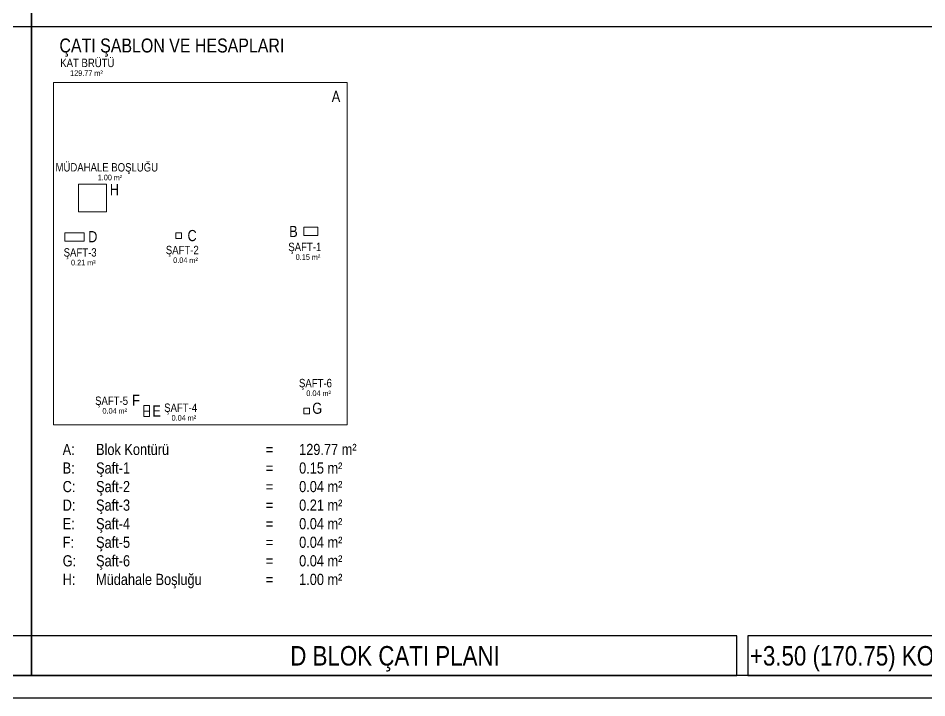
# Model space of a CAD drawing. Header units: millimetres. Extents: x 82776 to 137242, y 11666 to 27998.
# Drawn here: x 101055 to 102688, y 11666 to 12886 of the extents above; entities that cross this region are included whole.
import ezdxf
from ezdxf.enums import TextEntityAlignment as Align

# ---------------------------------------------------------------- set-up
doc = ezdxf.new("R2010")
doc.units = ezdxf.units.MM
for name, color, linetype, lineweight in [('0_IFC_A_Emsal_Ana merdiven', 32, 'Continuous', 13), ('0_IFC_A_Emsal_Brüt Alan', 201, 'Continuous', 18), ('0_IFC_A_Emsal_Şaft', 142, 'Continuous', 13)]:
    doc.layers.add(name, color=color, linetype=linetype, lineweight=lineweight)
for name, color, linetype in [('0_IFC_Legend_Viewport', 7, 'Continuous'), ('0_IFC_Room_Text(No)_50', 12, 'Continuous'), ('0_IFC_Text_Explanation_100', 231, 'Continuous'), ('0_IFC_Text_Explanation_50', 231, 'Continuous')]:
    doc.layers.add(name, color=color, linetype=linetype)
doc.styles.add('IFC_TEXT', font='ARIALN.TTF')

# ---------------------------------------------------------------- blocks, each defined once
blk = doc.blocks.new('*U122')
blk.add_lwpolyline([(-739.4, 0), (0, 0), (0, 71.5), (-739.4, 71.5)], close=True)
at = {"layer": '0_IFC_Legend_Viewport', "transparency": 33554687}
blk.add_lwpolyline([(-2300, 2920), (0, 2920), (0, 0), (-2300, 0)], close=True, dxfattribs=at)
at = {"style": 'IFC_TEXT'}
for tag, p in [('PAFTA', (-1977, 17.9)), ('KOT', (-1159.1, 18)), ('OLCEK', (-110.4, 17.9))]:
    blk.add_attdef(tag, p, '', height=35, dxfattribs=at)
blk = doc.blocks.new('*U123')
for points in [[(-2450, 0), (-1182.8, 0), (-1182.8, 71.5), (-2450, 71.5)], [(-1162.8, 0), (-759.4, 0), (-759.4, 71.5), (-1162.8, 71.5)]]:
    blk.add_lwpolyline(points, close=True)
at = {"layer": '0_IFC_Legend_Viewport', "transparency": 33554687}
blk.add_lwpolyline([(-2450, 2920), (0, 2920), (0, 0), (-2450, 0)], close=True, dxfattribs=at)
at = {"style": 'IFC_TEXT'}
for tag, p in [('PAFTA', (-2052, 17.9)), ('KOT', (-1159.1, 18)), ('OLCEK', (-110.4, 17.9))]:
    blk.add_attdef(tag, p, '', height=35, dxfattribs=at)
blk = doc.blocks.new('0_IFC_SCHEMA_TEXT_50')
at = {"layer": '0_IFC_Room_Text(No)_50', "insert": (13.2, -38.5), "char_height": 9.62, "attachment_point": 1, "style": 'IFC_TEXT'}
blk.add_mtext_dynamic_manual_height_columns('m²', width=16.695, gutter_width=6.88, heights=[0], dxfattribs=at)
at = {"layer": '0_IFC_Room_Text(No)_50', "style": 'IFC_TEXT'}
blk.add_attdef('ROOM_NAME', text='', height=13.5, dxfattribs=at).set_placement((0.7, -24.8), align=Align.MIDDLE_CENTER)
blk.add_attdef('AREA', text='', height=9.62, dxfattribs=at).set_placement((9.8, -48.1), align=Align.RIGHT)
blk = doc.blocks.new('D_CK_SEMA')
at = {"layer": '0_IFC_A_Emsal_Ana merdiven'}
blk.add_lwpolyline([(90, -365), (190, -365), (190, -465), (90, -465)], close=True, dxfattribs=at)
at = {"layer": '0_IFC_A_Emsal_Brüt Alan'}
blk.add_lwpolyline([(0, 0), (1055, 0), (1055, -1230), (0, -1230)], close=True, dxfattribs=at)
at = {"layer": '0_IFC_A_Emsal_Şaft'}
for points in [[(900, -550), (950, -550), (950, -520), (900, -520)], [(40, -570), (110, -570), (110, -540), (40, -540)], [(440, -560), (460, -560), (460, -540), (440, -540)], [(345, -1160), (325, -1160), (325, -1180), (345, -1180)], [(900, -1190), (920, -1190), (920, -1170), (900, -1170)], [(325, -1200), (345, -1200), (345, -1180), (325, -1180)]]:
    blk.add_lwpolyline(points, close=True, dxfattribs=at)
at = {"transparency": 33554687}
ref = blk.add_blockref('0_IFC_SCHEMA_TEXT_50', (120, 120), dxfattribs=dict(at, xscale=2, yscale=2, zscale=2))
ref.add_attrib('ROOM_NAME', 'KAT BRÜTÜ', dxfattribs={"layer": '0_IFC_Room_Text(No)_50', "height": 30, "style": 'IFC_TEXT'}).set_placement((121.4, 70.3), align=Align.MIDDLE_CENTER)
ref.add_attrib('AREA', '129.77', dxfattribs={"layer": '0_IFC_Room_Text(No)_50', "height": 20, "style": 'IFC_TEXT'}).set_placement((139.7, 23.8), align=Align.RIGHT)
ref = blk.add_blockref('0_IFC_SCHEMA_TEXT_50', (190, -255), dxfattribs=dict(at, xscale=2, yscale=2, zscale=2))
ref.add_attrib('ROOM_NAME', 'MÜDAHALE BOŞLUĞU', dxfattribs={"layer": '0_IFC_Room_Text(No)_50', "height": 30, "style": 'IFC_TEXT'}).set_placement((191.4, -304.7), align=Align.MIDDLE_CENTER)
ref.add_attrib('AREA', '1.00', dxfattribs={"layer": '0_IFC_Room_Text(No)_50', "height": 20, "style": 'IFC_TEXT'}).set_placement((209.7, -351.2), align=Align.RIGHT)
ref = blk.add_blockref('0_IFC_SCHEMA_TEXT_50', (461.4, -552.2), dxfattribs=dict(at, xscale=2, yscale=2, zscale=2))
ref.add_attrib('ROOM_NAME', 'ŞAFT-2', dxfattribs={"layer": '0_IFC_Room_Text(No)_50', "height": 30, "style": 'IFC_TEXT'}).set_placement((462.8, -601.8), align=Align.MIDDLE_CENTER)
ref.add_attrib('AREA', '0.04', dxfattribs={"layer": '0_IFC_Room_Text(No)_50', "height": 20, "style": 'IFC_TEXT'}).set_placement((481.1, -648.4), align=Align.RIGHT)
ref = blk.add_blockref('0_IFC_SCHEMA_TEXT_50', (901.8, -540.9), dxfattribs=dict(at, xscale=2, yscale=2, zscale=2))
ref.add_attrib('ROOM_NAME', 'ŞAFT-1', dxfattribs={"layer": '0_IFC_Room_Text(No)_50', "height": 30, "style": 'IFC_TEXT'}).set_placement((903.1, -590.6), align=Align.MIDDLE_CENTER)
ref.add_attrib('AREA', '0.15', dxfattribs={"layer": '0_IFC_Room_Text(No)_50', "height": 20, "style": 'IFC_TEXT'}).set_placement((921.5, -637.1), align=Align.RIGHT)
ref = blk.add_blockref('0_IFC_SCHEMA_TEXT_50', (94.2, -560.7), dxfattribs=dict(at, xscale=2, yscale=2, zscale=2))
ref.add_attrib('ROOM_NAME', 'ŞAFT-3', dxfattribs={"layer": '0_IFC_Room_Text(No)_50', "height": 30, "style": 'IFC_TEXT'}).set_placement((95.5, -610.4), align=Align.MIDDLE_CENTER)
ref.add_attrib('AREA', '0.21', dxfattribs={"layer": '0_IFC_Room_Text(No)_50', "height": 20, "style": 'IFC_TEXT'}).set_placement((113.9, -656.9), align=Align.RIGHT)
ref = blk.add_blockref('0_IFC_SCHEMA_TEXT_50', (940, -1030), dxfattribs=dict(at, xscale=2, yscale=2, zscale=2))
ref.add_attrib('ROOM_NAME', 'ŞAFT-6', dxfattribs={"layer": '0_IFC_Room_Text(No)_50', "height": 30, "style": 'IFC_TEXT'}).set_placement((941.4, -1079.7), align=Align.MIDDLE_CENTER)
ref.add_attrib('AREA', '0.04', dxfattribs={"layer": '0_IFC_Room_Text(No)_50', "height": 20, "style": 'IFC_TEXT'}).set_placement((959.7, -1126.2), align=Align.RIGHT)
ref = blk.add_blockref('0_IFC_SCHEMA_TEXT_50', (207.1, -1093.4), dxfattribs=dict(at, xscale=2, yscale=2, zscale=2))
ref.add_attrib('ROOM_NAME', 'ŞAFT-5', dxfattribs={"layer": '0_IFC_Room_Text(No)_50', "height": 30, "style": 'IFC_TEXT'}).set_placement((208.5, -1143.1), align=Align.MIDDLE_CENTER)
ref.add_attrib('AREA', '0.04', dxfattribs={"layer": '0_IFC_Room_Text(No)_50', "height": 20, "style": 'IFC_TEXT'}).set_placement((226.8, -1189.6), align=Align.RIGHT)
ref = blk.add_blockref('0_IFC_SCHEMA_TEXT_50', (455.5, -1118.4), dxfattribs=dict(at, xscale=2, yscale=2, zscale=2))
ref.add_attrib('ROOM_NAME', 'ŞAFT-4', dxfattribs={"layer": '0_IFC_Room_Text(No)_50', "height": 30, "style": 'IFC_TEXT'}).set_placement((456.9, -1168.1), align=Align.MIDDLE_CENTER)
ref.add_attrib('AREA', '0.04', dxfattribs={"layer": '0_IFC_Room_Text(No)_50', "height": 20, "style": 'IFC_TEXT'}).set_placement((475.2, -1214.6), align=Align.RIGHT)
at = {"layer": '0_IFC_Text_Explanation_50', "char_height": 40, "attachment_point": 1, "style": 'IFC_TEXT'}
for s, insert in [('A', (1000, -30)), ('H', (202.2, -365)), ('B', (847, -515.2)), ('D', (124.5, -533.8)), ('C', (481.5, -529.8)), ('F', (282.4, -1121.3)), ('E', (355, -1160)), ('G', (930, -1150))]:
    blk.add_mtext_dynamic_manual_height_columns(s, width=46.611, gutter_width=281.5, heights=[0], dxfattribs=dict(at, insert=insert))

msp = doc.modelspace()

# ---------------------------------------------------------------- linework, layer by layer
msp.add_lwpolyline([(82776.4, 14665.6), (82776.4, 11665.6), (130001, 11665.6), (130001, 14665.6)], close=True)
msp.add_lwpolyline([(94438.9, 12871.1), (105979.1, 12871.1)])

# ---------------------------------------------------------------- block references
msp.add_blockref('*U122', (101079.1, 11705.6))
ref = msp.add_blockref('*U123', (103529.1, 11705.6))
ref.add_attrib('PAFTA', '      D BLOK ÇATI PLANI', (101477.1, 11723.5), dxfattribs={"height": 35, "style": 'IFC_TEXT'})
ref.add_attrib('KOT', '+3.50 (170.75) KOTU', (102370, 11723.5), dxfattribs={"height": 35, "style": 'IFC_TEXT'})
at = {"xscale": 0.5, "yscale": 0.5, "zscale": 0.5}
msp.add_blockref('D_CK_SEMA', (101118.5, 12770.6), dxfattribs=at)

# ---------------------------------------------------------------- texts
at = {"layer": '0_IFC_Text_Explanation_100', "transparency": 33554687, "insert": (101129.1, 12849.5), "char_height": 25, "attachment_point": 1, "style": 'IFC_TEXT'}
msp.add_mtext_dynamic_manual_height_columns('ÇATI ŞABLON VE HESAPLARI', width=1260.02, gutter_width=281.5, heights=[0], dxfattribs=at)
at = {"layer": '0_IFC_Text_Explanation_50', "char_height": 20, "attachment_point": 1, "style": 'IFC_TEXT'}
for s, width, insert in [('\\pxi-3,l4,t4;A:^IBlok Kontürü \\PB:^IŞaft-1\\PC:^IŞaft-2\\PD:^IŞaft-3\\PE:^IŞaft-4\\PF:^IŞaft-5\\PG:^IŞaft-6\\PH:^IMüdahale Boşluğu', 395.703, (101114.9, 12121.6, 17472.6)), ('\\pxi-3,l4,ql,t4;=^I129.77 m²\\P=^I0.15 m²\\P=^I0.04 m²\\P=^I0.21 m²\\P=^I0.04 m²\\P=^I0.04 m²\\P=^I0.04 m²\\P=^I1.00 m²', 210.298, (101479.9, 12121.6, 17472.6))]:
    msp.add_mtext_dynamic_manual_height_columns(s, width=width, gutter_width=281.5, heights=[0], dxfattribs=dict(at, insert=insert))

doc.saveas('drawing.dxf')
